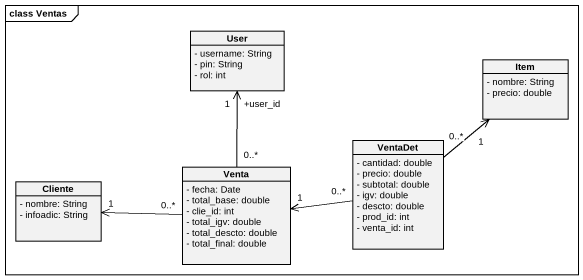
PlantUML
@startuml
mainframe class Ventas
hide circle
hide empty members
skinparam classAttributeIconSize 0
class User {
  - username: String
  - pin: String
  - rol: int
}
class Item {
  - nombre: String
  - precio: double
}
class Venta {
  - fecha: Date
  - total_base: double
  - clie_id: int
  - total_igv: double
  - total_descto: double
  - total_final: double
}
class VentaDet {
  - cantidad: double
  - precio: double
  - subtotal: double
  - igv: double
  - descto: double
  - prod_id: int
  - venta_id: int
}
class Cliente {
  - nombre: String
  - infoadic: String
}
Venta "0..*" -up-> "+user_id\n1" User
Venta "0..*" -left-> "1" Cliente
VentaDet "0..*" -up-> "1" Item
VentaDet "0..*" -left-> "1" Venta
@enduml
